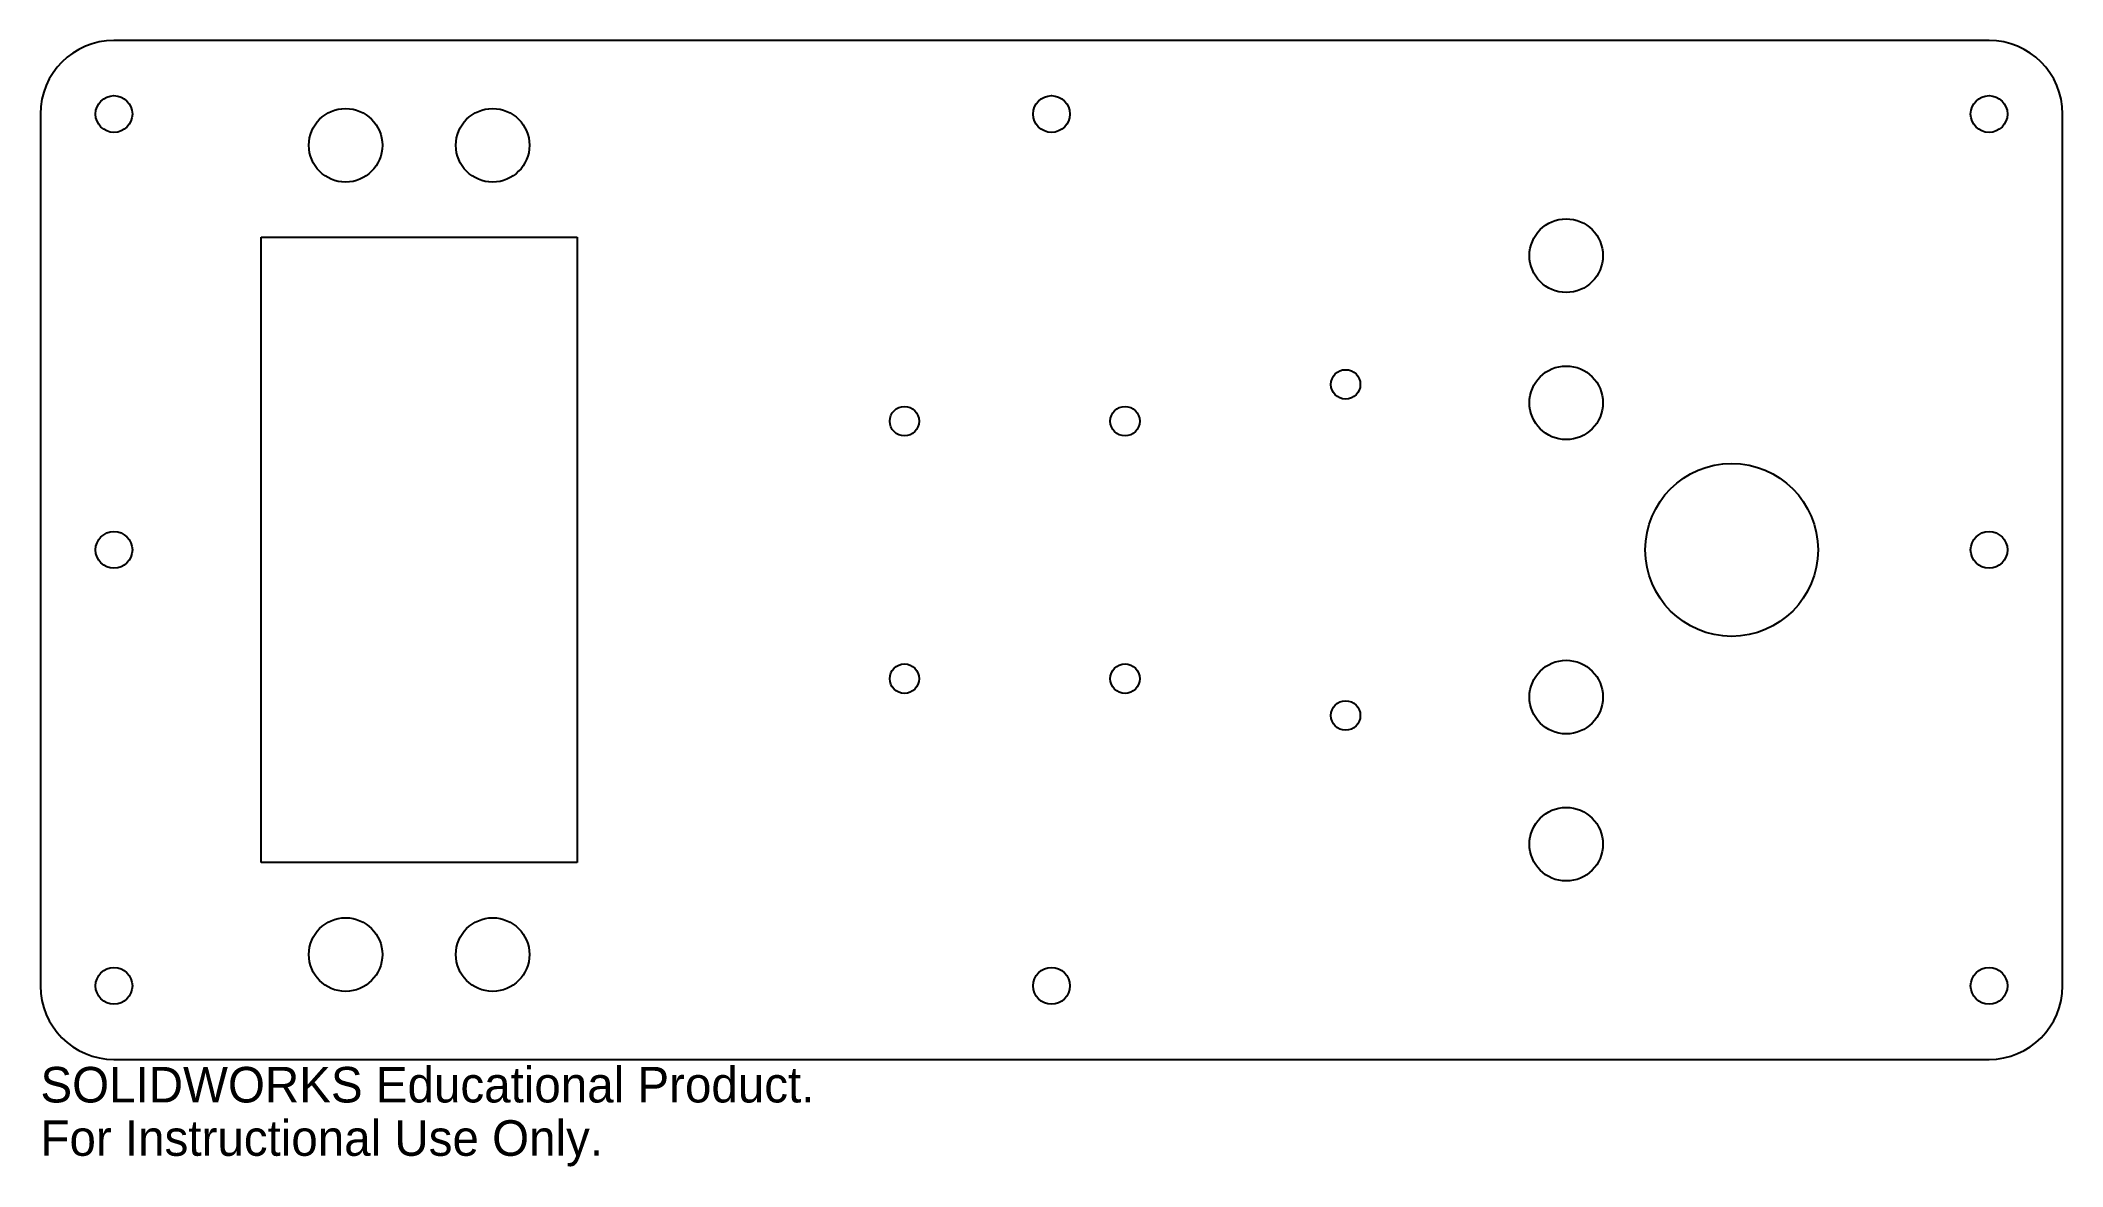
# Model space of a CAD drawing. Header units: millimetres. Extents: x -138 to 138, y -84 to 69.
import ezdxf

# ---------------------------------------------------------------- set-up
doc = ezdxf.new("R2010")
doc.units = ezdxf.units.MM
doc.linetypes.add('SLD-Solid', pattern=[0])
doc.styles.add('SLDTEXTSTYLE0', font='Arail.ttf')

msp = doc.modelspace()

# ---------------------------------------------------------------- linework, layer by layer
at = {"color": 7, "linetype": 'SLD-Solid', "lineweight": 25}
for p, q in [((127.5, 69.25), (-127.5, 69.25)), ((-137.5, 59.25), (-137.5, -59.25)), ((137.5, -59.25), (137.5, 59.25)), ((-107.5, -42.5), (-107.5, 42.5)), ((-107.5, 42.5), (-64.5, 42.5)), ((-64.5, 42.5), (-64.5, -42.5)), ((-64.5, -42.5), (-107.5, -42.5)), ((-127.5, -69.25), (127.5, -69.25))]:
    msp.add_line(p, q, dxfattribs=at)
for centre, radius in [((-127.5, 59.25), 2.5), ((0, 59.25), 2.5), ((127.5, 59.25), 2.5), ((-96, 55), 5), ((-76, 55), 5), ((70, 40), 5), ((70, 20), 5), ((40, 22.5), 2), ((-20, 17.5), 2), ((10, 17.5), 2), ((92.5, 0), 11.75), ((-127.5, 0), 2.5), ((127.5, 0), 2.5), ((-20, -17.5), 2), ((10, -17.5), 2), ((70, -20), 5), ((40, -22.5), 2), ((70, -40), 5), ((-96, -55), 5), ((-76, -55), 5), ((-127.5, -59.25), 2.5), ((0, -59.25), 2.5), ((127.5, -59.25), 2.5)]:
    msp.add_circle(centre, radius, dxfattribs=at)
for centre, start, end in [((-127.5, 59.25), 90, 180), ((127.5, 59.25), 0, 90), ((-127.5, -59.25), 180, 270), ((127.5, -59.25), 270, 0)]:
    msp.add_arc(centre, 10, start, end, dxfattribs=at)

# ---------------------------------------------------------------- texts
at = {"color": 7, "linetype": 'Continuous', "char_height": 4.8336, "attachment_point": 1, "style": 'SLDTEXTSTYLE0'}
for s, insert in [('SOLIDWORKS Educational Product.', (-137.5, -70.27)), ('For Instructional Use Only.', (-137.5, -77.52))]:
    msp.add_mtext(s, dxfattribs=dict(at, insert=insert))

doc.saveas('drawing.dxf')
